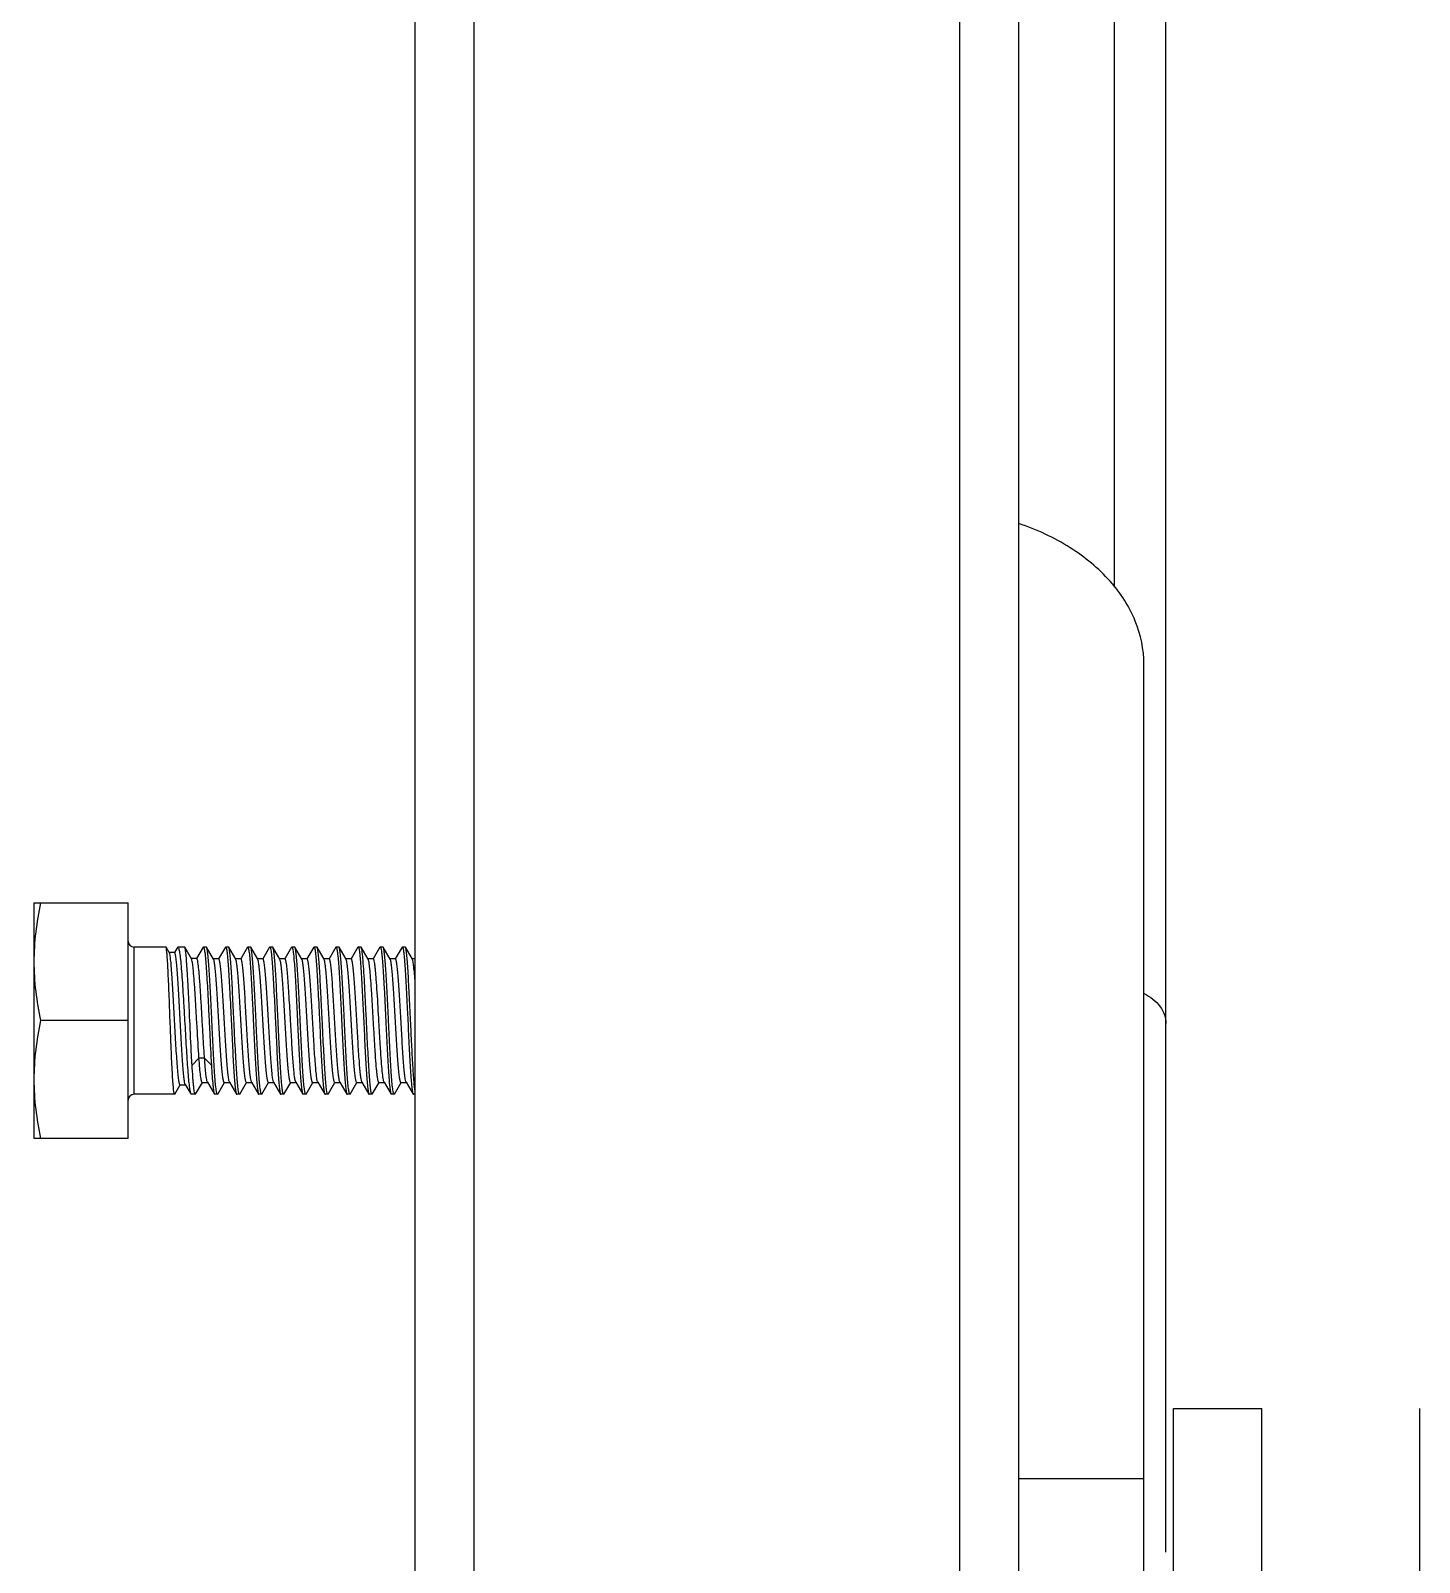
# Model space of a CAD drawing. Extents: x 1382187 to 1725648, y 860327 to 1571294.
# Drawn here: x 1509380 to 1510219, y 1235654 to 1236580 of the extents above; entities that cross this region are included whole.
import ezdxf

# ---------------------------------------------------------------- set-up
doc = ezdxf.new("R2010")
doc.units = 0
doc.header["$LTSCALE"] = 1000
doc.header["$MEASUREMENT"] = 0

msp = doc.modelspace()

# ---------------------------------------------------------------- linework, layer by layer
at = {"linetype": 'Continuous'}
for p, q in [((1510065.73, 1235660.53), (1510065.73, 1238674.19)), ((1510034.59, 1236243.7), (1510034.59, 1238542.66)), ((1509611.96, 1235398.99), (1509611.96, 1238358.6)), ((1509647.55, 1235398.99), (1509647.55, 1238358.6)), ((1509941.17, 1235398.99), (1509941.17, 1238358.6)), ((1509976.76, 1235398.99), (1509976.76, 1238358.6)), ((1510052.39, 1235176.55), (1510052.39, 1236197.1)), ((1509381.52, 1236052.94), (1509438.46, 1236052.94)), ((1509381.52, 1236052.94), (1509381.52, 1235910.58)), ((1509438.46, 1235910.58), (1509438.46, 1236052.94)), ((1509461.26, 1236026.24), (1509442.02, 1236026.24)), ((1509442.02, 1235937.27), (1509442.02, 1236026.24)), ((1509461.36, 1236026.16), (1509461.26, 1236026.24)), ((1509463.26, 1236022.88), (1509461.36, 1236026.16)), ((1509466.5, 1236022.88), (1509463.26, 1236022.88)), ((1509463.36, 1236022.72), (1509463.26, 1236022.88)), ((1509468.22, 1236026), (1509466.43, 1236022.92)), ((1509468.22, 1236026), (1509468.5, 1236026.24)), ((1509472.53, 1236026.24), (1509468.5, 1236026.24)), ((1509472.68, 1236026.11), (1509472.53, 1236026.24)), ((1509476.76, 1236019.11), (1509472.68, 1236026.11)), ((1509479.89, 1236019.29), (1509476.65, 1236019.29)), ((1509483.72, 1236026.07), (1509479.78, 1236019.29)), ((1509483.72, 1236026.07), (1509483.91, 1236026.24)), ((1509485.73, 1236026.24), (1509483.91, 1236026.24)), ((1509485.91, 1236026.09), (1509485.73, 1236026.24)), ((1509490.12, 1236018.86), (1509485.91, 1236026.09)), ((1509493.24, 1236019.04), (1509490.01, 1236019.04)), ((1509497.23, 1236026.09), (1509493.14, 1236019.04)), ((1509497.23, 1236026.09), (1509497.41, 1236026.24)), ((1509499.08, 1236026.24), (1509497.41, 1236026.24)), ((1509499.25, 1236026.09), (1509499.08, 1236026.24)), ((1509503.46, 1236018.86), (1509499.25, 1236026.09)), ((1509506.59, 1236019.04), (1509503.36, 1236019.04)), ((1509510.58, 1236026.09), (1509506.49, 1236019.04)), ((1509510.58, 1236026.09), (1509510.75, 1236026.24)), ((1509512.42, 1236026.24), (1509510.75, 1236026.24)), ((1509512.6, 1236026.09), (1509512.42, 1236026.24)), ((1509516.81, 1236018.86), (1509512.6, 1236026.09)), ((1509519.94, 1236019.04), (1509516.7, 1236019.04)), ((1509523.92, 1236026.09), (1509519.83, 1236019.04)), ((1509523.92, 1236026.09), (1509524.1, 1236026.24)), ((1509525.77, 1236026.24), (1509524.1, 1236026.24)), ((1509525.94, 1236026.09), (1509525.77, 1236026.24)), ((1509530.15, 1236018.86), (1509525.94, 1236026.09)), ((1509533.28, 1236019.04), (1509530.05, 1236019.04)), ((1509537.27, 1236026.09), (1509533.18, 1236019.04)), ((1509537.27, 1236026.09), (1509537.44, 1236026.24)), ((1509539.12, 1236026.24), (1509537.44, 1236026.24)), ((1509539.29, 1236026.09), (1509539.12, 1236026.24)), ((1509543.5, 1236018.86), (1509539.29, 1236026.09)), ((1509546.63, 1236019.04), (1509543.4, 1236019.04)), ((1509550.62, 1236026.09), (1509546.53, 1236019.04)), ((1509550.62, 1236026.09), (1509550.79, 1236026.24)), ((1509552.46, 1236026.24), (1509550.79, 1236026.24)), ((1509552.64, 1236026.09), (1509552.46, 1236026.24)), ((1509556.85, 1236018.86), (1509552.64, 1236026.09)), ((1509559.98, 1236019.04), (1509556.74, 1236019.04)), ((1509563.96, 1236026.09), (1509559.87, 1236019.04)), ((1509563.96, 1236026.09), (1509564.14, 1236026.24)), ((1509565.81, 1236026.24), (1509564.14, 1236026.24)), ((1509565.98, 1236026.09), (1509565.81, 1236026.24)), ((1509570.19, 1236018.86), (1509565.98, 1236026.09)), ((1509573.32, 1236019.04), (1509570.09, 1236019.04)), ((1509577.31, 1236026.09), (1509573.22, 1236019.04)), ((1509577.31, 1236026.09), (1509577.48, 1236026.24)), ((1509579.15, 1236026.24), (1509577.48, 1236026.24)), ((1509579.33, 1236026.09), (1509579.15, 1236026.24)), ((1509583.54, 1236018.86), (1509579.33, 1236026.09)), ((1509586.67, 1236019.04), (1509583.44, 1236019.04)), ((1509590.65, 1236026.09), (1509586.56, 1236019.04)), ((1509590.65, 1236026.09), (1509590.83, 1236026.24)), ((1509592.5, 1236026.24), (1509590.83, 1236026.24)), ((1509592.68, 1236026.09), (1509592.5, 1236026.24)), ((1509596.89, 1236018.86), (1509592.68, 1236026.09)), ((1509600.01, 1236019.04), (1509596.78, 1236019.04)), ((1509604, 1236026.09), (1509599.91, 1236019.04)), ((1509604, 1236026.09), (1509604.18, 1236026.24)), ((1509605.85, 1236026.24), (1509604.18, 1236026.24)), ((1509606.02, 1236026.09), (1509605.85, 1236026.24)), ((1509610.23, 1236018.86), (1509606.02, 1236026.09)), ((1509611.96, 1236019.04), (1509610.13, 1236019.04)), ((1509438.46, 1235981.76), (1509385.52, 1235981.76)), ((1509529.22, 1235979.34), (1509529.11, 1235981.76)), ((1509540.78, 1235981.76), (1509540.9, 1235979.34)), ((1509481.28, 1235959.19), (1509477.1, 1235954.82)), ((1509484.62, 1235959.19), (1509481.28, 1235959.19)), ((1509488.78, 1235954.82), (1509484.62, 1235959.19)), ((1509479.23, 1235937.42), (1509483.34, 1235944.48)), ((1509483.23, 1235944.48), (1509486.47, 1235944.48)), ((1509486.36, 1235944.66), (1509490.56, 1235937.42)), ((1509492.58, 1235937.42), (1509496.69, 1235944.48)), ((1509496.58, 1235944.48), (1509499.81, 1235944.48)), ((1509499.71, 1235944.66), (1509499.63, 1235944.83)), ((1509499.71, 1235944.66), (1509503.9, 1235937.42)), ((1509505.92, 1235937.42), (1509510.03, 1235944.48)), ((1509509.93, 1235944.48), (1509513.16, 1235944.48)), ((1509513.05, 1235944.66), (1509512.97, 1235944.83)), ((1509513.05, 1235944.66), (1509517.25, 1235937.42)), ((1509519.27, 1235937.42), (1509523.38, 1235944.48)), ((1509523.27, 1235944.48), (1509526.51, 1235944.48)), ((1509526.4, 1235944.66), (1509526.31, 1235944.84)), ((1509526.4, 1235944.66), (1509530.6, 1235937.42)), ((1509532.62, 1235937.42), (1509536.72, 1235944.48)), ((1509536.62, 1235944.48), (1509539.85, 1235944.48)), ((1509539.75, 1235944.66), (1509543.94, 1235937.42)), ((1509545.96, 1235937.42), (1509550.07, 1235944.48)), ((1509549.97, 1235944.48), (1509553.2, 1235944.48)), ((1509553.09, 1235944.66), (1509553, 1235944.86)), ((1509553.09, 1235944.66), (1509557.29, 1235937.42)), ((1509559.31, 1235937.42), (1509563.42, 1235944.48)), ((1509563.31, 1235944.48), (1509566.54, 1235944.48)), ((1509566.44, 1235944.66), (1509566.34, 1235944.87)), ((1509566.44, 1235944.66), (1509570.63, 1235937.42)), ((1509572.66, 1235937.42), (1509576.76, 1235944.48)), ((1509576.66, 1235944.48), (1509579.89, 1235944.48)), ((1509579.79, 1235944.66), (1509579.68, 1235944.88)), ((1509579.79, 1235944.66), (1509583.98, 1235937.42)), ((1509586, 1235937.42), (1509590.11, 1235944.48)), ((1509590, 1235944.48), (1509593.24, 1235944.48)), ((1509593.13, 1235944.66), (1509597.33, 1235937.42)), ((1509599.35, 1235937.42), (1509603.45, 1235944.48)), ((1509603.35, 1235944.48), (1509606.58, 1235944.48)), ((1509606.48, 1235944.66), (1509606.37, 1235944.9)), ((1509606.48, 1235944.66), (1509610.67, 1235937.42)), ((1509466.57, 1235937.27), (1509442.02, 1235937.27)), ((1509466.7, 1235937.38), (1509466.57, 1235937.27)), ((1509466.7, 1235937.38), (1509469.96, 1235942.99)), ((1509469.86, 1235942.99), (1509473.09, 1235942.99)), ((1509472.99, 1235943.16), (1509476.3, 1235937.47)), ((1509476.3, 1235937.47), (1509476.53, 1235937.27)), ((1509479.06, 1235937.27), (1509476.53, 1235937.27)), ((1509479.23, 1235937.42), (1509479.06, 1235937.27)), ((1509492.4, 1235937.27), (1509490.73, 1235937.27)), ((1509492.58, 1235937.42), (1509492.4, 1235937.27)), ((1509503.9, 1235937.42), (1509504.08, 1235937.27)), ((1509505.75, 1235937.27), (1509504.08, 1235937.27)), ((1509505.92, 1235937.42), (1509505.75, 1235937.27)), ((1509517.25, 1235937.42), (1509517.42, 1235937.27)), ((1509519.1, 1235937.27), (1509517.42, 1235937.27)), ((1509519.27, 1235937.42), (1509519.1, 1235937.27)), ((1509530.6, 1235937.42), (1509530.77, 1235937.27)), ((1509532.44, 1235937.27), (1509530.77, 1235937.27)), ((1509532.62, 1235937.42), (1509532.44, 1235937.27)), ((1509545.79, 1235937.27), (1509544.12, 1235937.27)), ((1509545.96, 1235937.42), (1509545.79, 1235937.27)), ((1509557.29, 1235937.42), (1509557.46, 1235937.27)), ((1509559.14, 1235937.27), (1509557.46, 1235937.27)), ((1509559.31, 1235937.42), (1509559.14, 1235937.27)), ((1509570.63, 1235937.42), (1509570.81, 1235937.27)), ((1509572.48, 1235937.27), (1509570.81, 1235937.27)), ((1509572.66, 1235937.42), (1509572.48, 1235937.27)), ((1509583.98, 1235937.42), (1509584.16, 1235937.27)), ((1509585.83, 1235937.27), (1509584.16, 1235937.27)), ((1509586, 1235937.42), (1509585.83, 1235937.27)), ((1509597.33, 1235937.42), (1509597.5, 1235937.27)), ((1509599.17, 1235937.27), (1509597.5, 1235937.27)), ((1509599.35, 1235937.42), (1509599.17, 1235937.27)), ((1509610.67, 1235937.42), (1509610.85, 1235937.27)), ((1509611.96, 1235937.27), (1509610.85, 1235937.27)), ((1509438.46, 1235910.58), (1509381.52, 1235910.58)), ((1510070.18, 1235213.07), (1510070.18, 1235747.36)), ((1510070.18, 1235747.36), (1510123.57, 1235747.36)), ((1510123.57, 1235213.07), (1510123.57, 1235747.36)), ((1510218.88, 1235747.36), (1510218.88, 1235213.02)), ((1509976.76, 1235705.12), (1510052.39, 1235705.12))]:
    msp.add_line(p, q, dxfattribs=at)
msp.add_circle((1507952.58, 1235016.4), 1451.62, dxfattribs=at)
for centre, radius, start, end in [((1507952.58, 1235016.4), 1505.01, 6.82415, 173.17585), ((1509442.02, 1236029.8), 3.56, 180, 270), ((1509442.02, 1235933.71), 3.56, 90, 180)]:
    msp.add_arc(centre, radius, start, end, dxfattribs=at)
for points, knots in [([(1510052.39, 1236197.1), (1510052.39, 1236205.98), (1510048.54, 1236224.53), (1510032.41, 1236249.09), (1510007.77, 1236269.17), (1509987.67, 1236278.44), (1509976.85, 1236282.13)], [0, 0, 0, 0, 0.220446, 0.45627, 0.716078, 1, 1, 1, 1]), ([(1509463.83, 1235981.76), (1509463.62, 1235987.22), (1509463.32, 1235995.17), (1509462.9, 1236005.33), (1509462.6, 1236011.88), (1509462.29, 1236017.34), (1509462.05, 1236021.58), (1509461.69, 1236024.33), (1509461.58, 1236025.78), (1509461.36, 1236026.16)], [0, 0, 0, 0, 0.36864, 0.53657, 0.68548, 0.810114, 0.906077, 0.97003, 1, 1, 1, 1]), ([(1509469.86, 1235942.99), (1509469.76, 1235942.99), (1509469.56, 1235943.29), (1509469.41, 1235943.83), (1509469.2, 1235944.77), (1509468.91, 1235946.68), (1509468.55, 1235949.9), (1509468.16, 1235954.63), (1509467.76, 1235960.41), (1509467.36, 1235966.99), (1509466.96, 1235974.14), (1509466.43, 1235984.05), (1509465.91, 1235993.83), (1509465.37, 1236003.12), (1509464.98, 1236009.15), (1509464.59, 1236014.22), (1509464.23, 1236018.2), (1509463.83, 1236020.88), (1509463.6, 1236022.3), (1509463.36, 1236022.72)], [0, 0, 0, 0, 0.003488, 0.010904, 0.022688, 0.038824, 0.083607, 0.143647, 0.216697, 0.300025, 0.390537, 0.484902, 0.671459, 0.756962, 0.833182, 0.897479, 0.947675, 0.982144, 1, 1, 1, 1]), ([(1509472.99, 1235943.16), (1509472.74, 1235943.6), (1509472.5, 1235945.09), (1509472.08, 1235947.9), (1509471.71, 1235952.05), (1509471.3, 1235957.3), (1509470.9, 1235963.49), (1509470.36, 1235972.92), (1509469.84, 1235982.76), (1509469.31, 1235992.65), (1509468.91, 1235999.7), (1509468.52, 1236006.13), (1509468.13, 1236011.72), (1509467.74, 1236016.3), (1509467.39, 1236019.64), (1509467.04, 1236021.71), (1509466.78, 1236022.6), (1509466.59, 1236022.88), (1509466.5, 1236022.88)], [0, 0, 0, 0, 0.018844, 0.055045, 0.107437, 0.174076, 0.252464, 0.339678, 0.527511, 0.621285, 0.710453, 0.791854, 0.862644, 0.920393, 0.963178, 0.989688, 0.996707, 1, 1, 1, 1]), ([(1509468.5, 1236026.24), (1509468.61, 1236026.24), (1509468.87, 1236025.91), (1509469.21, 1236024.82), (1509469.66, 1236022.32), (1509470.13, 1236018.29), (1509470.62, 1236012.81), (1509471.12, 1236006.16), (1509471.61, 1235998.56), (1509472.11, 1235990.32), (1509472.43, 1235984.65), (1509472.6, 1235981.76)], [0, 0, 0, 0, 0.007547, 0.022985, 0.080637, 0.173055, 0.296975, 0.447746, 0.61965, 0.806111, 1, 1, 1, 1]), ([(1509475.73, 1235981.76), (1509475.48, 1235987.17), (1509475.11, 1235995.04), (1509474.6, 1236005.12), (1509474.23, 1236011.63), (1509473.85, 1236017.09), (1509473.52, 1236021.36), (1509473.12, 1236024.19), (1509472.93, 1236025.69), (1509472.68, 1236026.11)], [0, 0, 0, 0, 0.365079, 0.53175, 0.679987, 0.804667, 0.901508, 0.967249, 1, 1, 1, 1]), ([(1509481.28, 1235959.19), (1509480.85, 1235965.26), (1509480.3, 1235974.64), (1509479.59, 1235987.19), (1509479.05, 1235996.5), (1509478.5, 1236004.78), (1509478.04, 1236010.76), (1509477.63, 1236014.6), (1509477.37, 1236016.66), (1509477.1, 1236018.1), (1509476.9, 1236018.86), (1509476.76, 1236019.11)], [0, 0, 0, 0, 0.303539, 0.468638, 0.62733, 0.768529, 0.882427, 0.926602, 0.961222, 0.985757, 1, 1, 1, 1]), ([(1509484.62, 1235959.19), (1509484.4, 1235962.2), (1509483.99, 1235968.58), (1509483.42, 1235978.41), (1509482.85, 1235988.5), (1509482.29, 1235998.08), (1509481.79, 1236005.41), (1509481.38, 1236010.46), (1509481.09, 1236013.48), (1509480.82, 1236015.86), (1509480.53, 1236017.69), (1509480.3, 1236018.65), (1509480.04, 1236019.29), (1509479.89, 1236019.29)], [0, 0, 0, 0, 0.15003, 0.317321, 0.489066, 0.652114, 0.794019, 0.853588, 0.904016, 0.944371, 0.97394, 0.992316, 1, 1, 1, 1]), ([(1509483.91, 1236026.24), (1509484.02, 1236026.24), (1509484.23, 1236025.89), (1509484.39, 1236025.28), (1509484.61, 1236024.19), (1509484.92, 1236021.99), (1509485.29, 1236018.28), (1509485.71, 1236012.82), (1509486.13, 1236006.16), (1509486.55, 1235998.57), (1509486.97, 1235990.33), (1509487.24, 1235984.65), (1509487.38, 1235981.76)], [0, 0, 0, 0, 0.006868, 0.022, 0.046199, 0.079427, 0.17181, 0.295831, 0.44681, 0.618994, 0.805771, 1, 1, 1, 1]), ([(1509489.07, 1235981.76), (1509488.81, 1235987.15), (1509488.44, 1235995), (1509487.9, 1236005.05), (1509487.52, 1236011.55), (1509487.13, 1236017.02), (1509486.78, 1236021.29), (1509486.37, 1236024.15), (1509486.16, 1236025.66), (1509485.91, 1236026.09)], [0, 0, 0, 0, 0.364025, 0.530311, 0.678341, 0.803035, 0.90014, 0.966414, 1, 1, 1, 1]), ([(1509496.58, 1235944.48), (1509496.49, 1235944.48), (1509496.3, 1235944.74), (1509496.03, 1235945.59), (1509495.68, 1235947.56), (1509495.32, 1235950.75), (1509494.92, 1235955.08), (1509494.53, 1235960.36), (1509494.14, 1235966.42), (1509493.74, 1235973.03), (1509493.22, 1235982.25), (1509492.7, 1235991.39), (1509492.16, 1236000.11), (1509491.77, 1236005.82), (1509491.37, 1236010.66), (1509491.01, 1236014.47), (1509490.6, 1236017.07), (1509490.35, 1236018.45), (1509490.12, 1236018.86)], [0, 0, 0, 0, 0.003515, 0.010772, 0.037949, 0.081609, 0.140308, 0.211978, 0.294061, 0.383612, 0.477415, 0.664253, 0.750571, 0.827952, 0.893624, 0.945254, 0.981055, 1, 1, 1, 1]), ([(1509499.63, 1235944.83), (1509499.41, 1235945.33), (1509499.15, 1235946.83), (1509498.76, 1235949.64), (1509498.39, 1235953.59), (1509497.83, 1235960.66), (1509497.19, 1235971.01), (1509496.57, 1235982), (1509496.05, 1235991.1), (1509495.66, 1235997.59), (1509495.27, 1236003.52), (1509494.88, 1236008.69), (1509494.49, 1236012.92), (1509494.13, 1236016.03), (1509493.78, 1236017.95), (1509493.52, 1236018.78), (1509493.33, 1236019.04), (1509493.24, 1236019.04)], [0, 0, 0, 0, 0.022098, 0.060554, 0.114206, 0.18123, 0.34569, 0.53115, 0.623722, 0.711849, 0.792446, 0.862698, 0.92016, 0.962863, 0.989437, 0.99654, 1, 1, 1, 1]), ([(1509497.41, 1236026.24), (1509497.51, 1236026.24), (1509497.7, 1236025.88), (1509497.86, 1236025.28), (1509498.07, 1236024.19), (1509498.36, 1236021.99), (1509498.72, 1236018.27), (1509499.11, 1236012.81), (1509499.52, 1236006.15), (1509499.92, 1235998.56), (1509500.33, 1235990.32), (1509500.6, 1235984.65), (1509500.74, 1235981.76)], [0, 0, 0, 0, 0.006693, 0.021771, 0.045952, 0.079179, 0.171588, 0.295652, 0.446676, 0.6189, 0.805722, 1, 1, 1, 1]), ([(1509502.41, 1235981.76), (1509502.16, 1235987.15), (1509501.78, 1235995), (1509501.25, 1236005.05), (1509500.87, 1236011.55), (1509500.48, 1236017.02), (1509500.13, 1236021.29), (1509499.72, 1236024.15), (1509499.5, 1236025.66), (1509499.25, 1236026.09)], [0, 0, 0, 0, 0.364027, 0.530312, 0.678339, 0.803032, 0.900139, 0.966415, 1, 1, 1, 1]), ([(1509509.93, 1235944.48), (1509509.84, 1235944.48), (1509509.64, 1235944.74), (1509509.38, 1235945.59), (1509509.03, 1235947.56), (1509508.66, 1235950.75), (1509508.27, 1235955.08), (1509507.88, 1235960.36), (1509507.49, 1235966.42), (1509507.09, 1235973.03), (1509506.56, 1235982.25), (1509506.05, 1235991.39), (1509505.5, 1236000.11), (1509505.11, 1236005.82), (1509504.72, 1236010.66), (1509504.35, 1236014.47), (1509503.95, 1236017.07), (1509503.7, 1236018.45), (1509503.46, 1236018.86)], [0, 0, 0, 0, 0.003515, 0.010772, 0.037949, 0.081609, 0.140308, 0.211978, 0.294061, 0.383612, 0.477415, 0.664253, 0.750571, 0.827952, 0.893624, 0.945254, 0.981055, 1, 1, 1, 1]), ([(1509512.97, 1235944.83), (1509512.76, 1235945.35), (1509512.49, 1235946.85), (1509512.1, 1235949.67), (1509511.73, 1235953.62), (1509511.18, 1235960.69), (1509510.53, 1235971.05), (1509509.91, 1235982.04), (1509509.39, 1235991.13), (1509509, 1235997.61), (1509508.61, 1236003.54), (1509508.23, 1236008.7), (1509507.84, 1236012.93), (1509507.48, 1236016.03), (1509507.13, 1236017.95), (1509506.87, 1236018.78), (1509506.68, 1236019.04), (1509506.59, 1236019.04)], [0, 0, 0, 0, 0.022237, 0.060809, 0.11455, 0.181633, 0.346125, 0.531524, 0.624042, 0.712107, 0.792639, 0.862829, 0.920237, 0.962898, 0.989446, 0.996542, 1, 1, 1, 1]), ([(1509510.75, 1236026.24), (1509510.85, 1236026.24), (1509511.05, 1236025.88), (1509511.2, 1236025.28), (1509511.41, 1236024.19), (1509511.71, 1236021.99), (1509512.06, 1236018.27), (1509512.46, 1236012.81), (1509512.86, 1236006.15), (1509513.27, 1235998.56), (1509513.68, 1235990.32), (1509513.95, 1235984.65), (1509514.09, 1235981.76)], [0, 0, 0, 0, 0.006696, 0.021778, 0.045963, 0.079194, 0.171608, 0.295673, 0.446692, 0.618909, 0.805729, 1, 1, 1, 1]), ([(1509515.76, 1235981.76), (1509515.5, 1235987.15), (1509515.13, 1235995.01), (1509514.6, 1236005.05), (1509514.21, 1236011.55), (1509513.82, 1236017.02), (1509513.48, 1236021.29), (1509513.06, 1236024.15), (1509512.85, 1236025.66), (1509512.6, 1236026.09)], [0, 0, 0, 0, 0.364034, 0.530325, 0.678352, 0.803041, 0.900142, 0.966414, 1, 1, 1, 1]), ([(1509523.27, 1235944.48), (1509523.19, 1235944.48), (1509522.99, 1235944.74), (1509522.73, 1235945.59), (1509522.37, 1235947.56), (1509522.01, 1235950.75), (1509521.62, 1235955.08), (1509521.23, 1235960.36), (1509520.83, 1235966.42), (1509520.44, 1235973.03), (1509519.91, 1235982.25), (1509519.39, 1235991.39), (1509518.85, 1236000.11), (1509518.46, 1236005.82), (1509518.06, 1236010.66), (1509517.7, 1236014.47), (1509517.29, 1236017.07), (1509517.05, 1236018.45), (1509516.81, 1236018.86)], [0, 0, 0, 0, 0.003515, 0.010772, 0.037949, 0.081609, 0.140308, 0.211978, 0.294061, 0.383612, 0.477416, 0.664253, 0.750571, 0.827952, 0.893624, 0.945254, 0.981055, 1, 1, 1, 1]), ([(1509526.31, 1235944.84), (1509526.1, 1235945.36), (1509525.83, 1235946.87), (1509525.45, 1235949.69), (1509525.08, 1235953.65), (1509524.52, 1235960.73), (1509523.88, 1235971.08), (1509523.26, 1235982.07), (1509522.74, 1235991.15), (1509522.35, 1235997.63), (1509521.96, 1236003.55), (1509521.57, 1236008.71), (1509521.18, 1236012.93), (1509520.83, 1236016.03), (1509520.48, 1236017.95), (1509520.22, 1236018.78), (1509520.02, 1236019.04), (1509519.94, 1236019.04)], [0, 0, 0, 0, 0.022376, 0.061065, 0.114893, 0.182035, 0.346559, 0.531898, 0.624361, 0.712364, 0.792832, 0.86296, 0.920314, 0.962934, 0.989455, 0.996544, 1, 1, 1, 1]), ([(1509524.1, 1236026.24), (1509524.2, 1236026.24), (1509524.39, 1236025.88), (1509524.55, 1236025.28), (1509524.76, 1236024.19), (1509525.05, 1236021.99), (1509525.41, 1236018.27), (1509525.81, 1236012.82), (1509526.21, 1236006.16), (1509526.62, 1235998.56), (1509527.03, 1235990.32), (1509527.3, 1235984.65), (1509527.43, 1235981.76)], [0, 0, 0, 0, 0.006683, 0.021751, 0.045922, 0.07914, 0.171535, 0.295594, 0.446618, 0.618857, 0.805703, 1, 1, 1, 1]), ([(1509529.11, 1235981.76), (1509528.85, 1235987.15), (1509528.48, 1235995), (1509527.94, 1236005.05), (1509527.56, 1236011.55), (1509527.17, 1236017.02), (1509526.82, 1236021.29), (1509526.41, 1236024.15), (1509526.19, 1236025.66), (1509525.94, 1236026.09)], [0, 0, 0, 0, 0.364016, 0.530299, 0.678328, 0.803022, 0.900132, 0.966412, 1, 1, 1, 1]), ([(1509533.4, 1235979.73), (1509533.13, 1235984.4), (1509532.75, 1235991.24), (1509532.2, 1236000), (1509531.81, 1236005.74), (1509531.41, 1236010.61), (1509531.05, 1236014.45), (1509530.64, 1236017.06), (1509530.39, 1236018.45), (1509530.15, 1236018.86)], [0, 0, 0, 0, 0.357179, 0.522363, 0.670515, 0.796289, 0.895183, 0.963748, 1, 1, 1, 1]), ([(1509536.74, 1235979.73), (1509536.59, 1235982.25), (1509536.31, 1235987.21), (1509535.89, 1235994.43), (1509535.47, 1236001.13), (1509535.05, 1236007.04), (1509534.64, 1236011.91), (1509534.27, 1236015.23), (1509533.97, 1236017.2), (1509533.75, 1236018.17), (1509533.59, 1236018.73), (1509533.38, 1236019.04), (1509533.28, 1236019.04)], [0, 0, 0, 0, 0.191103, 0.376469, 0.548513, 0.700189, 0.825314, 0.918839, 0.952565, 0.977198, 0.992701, 1, 1, 1, 1]), ([(1509537.44, 1236026.24), (1509537.54, 1236026.24), (1509537.74, 1236025.88), (1509537.89, 1236025.28), (1509538.11, 1236024.19), (1509538.4, 1236021.99), (1509538.75, 1236018.27), (1509539.15, 1236012.82), (1509539.56, 1236006.16), (1509539.96, 1235998.57), (1509540.37, 1235990.33), (1509540.64, 1235984.65), (1509540.78, 1235981.76)], [0, 0, 0, 0, 0.006671, 0.021725, 0.045886, 0.079098, 0.171491, 0.295553, 0.446588, 0.618835, 0.805687, 1, 1, 1, 1]), ([(1509542.45, 1235981.76), (1509542.19, 1235987.15), (1509541.82, 1235995), (1509541.29, 1236005.05), (1509540.91, 1236011.55), (1509540.52, 1236017.02), (1509540.17, 1236021.29), (1509539.76, 1236024.15), (1509539.54, 1236025.66), (1509539.29, 1236026.09)], [0, 0, 0, 0, 0.364022, 0.530315, 0.678347, 0.803036, 0.900137, 0.966413, 1, 1, 1, 1]), ([(1509549.97, 1235944.48), (1509549.88, 1235944.48), (1509549.68, 1235944.74), (1509549.42, 1235945.59), (1509549.06, 1235947.56), (1509548.7, 1235950.75), (1509548.31, 1235955.08), (1509547.92, 1235960.36), (1509547.52, 1235966.42), (1509547.13, 1235973.03), (1509546.6, 1235982.25), (1509546.08, 1235991.39), (1509545.54, 1236000.11), (1509545.15, 1236005.82), (1509544.75, 1236010.66), (1509544.39, 1236014.47), (1509543.99, 1236017.07), (1509543.74, 1236018.45), (1509543.5, 1236018.86)], [0, 0, 0, 0, 0.003516, 0.010772, 0.037949, 0.081609, 0.140308, 0.211978, 0.294061, 0.383612, 0.477416, 0.664254, 0.750571, 0.827952, 0.893624, 0.945254, 0.981055, 1, 1, 1, 1]), ([(1509553, 1235944.86), (1509552.79, 1235945.39), (1509552.52, 1235946.91), (1509552.13, 1235949.75), (1509551.76, 1235953.72), (1509551.21, 1235960.8), (1509550.57, 1235971.16), (1509549.95, 1235982.13), (1509549.42, 1235991.21), (1509549.03, 1235997.67), (1509548.65, 1236003.59), (1509548.26, 1236008.73), (1509547.88, 1236012.95), (1509547.52, 1236016.04), (1509547.17, 1236017.95), (1509546.91, 1236018.79), (1509546.72, 1236019.04), (1509546.63, 1236019.04)], [0, 0, 0, 0, 0.022654, 0.061574, 0.115578, 0.182837, 0.347426, 0.532643, 0.624999, 0.712877, 0.793216, 0.863221, 0.920468, 0.963004, 0.989473, 0.996549, 1, 1, 1, 1]), ([(1509550.79, 1236026.24), (1509550.89, 1236026.24), (1509551.09, 1236025.88), (1509551.24, 1236025.28), (1509551.45, 1236024.19), (1509551.74, 1236021.99), (1509552.1, 1236018.27), (1509552.5, 1236012.82), (1509552.9, 1236006.16), (1509553.31, 1235998.57), (1509553.72, 1235990.33), (1509553.99, 1235984.65), (1509554.13, 1235981.76)], [0, 0, 0, 0, 0.006673, 0.021728, 0.04589, 0.079102, 0.171488, 0.295544, 0.446579, 0.618833, 0.80569, 1, 1, 1, 1]), ([(1509555.8, 1235981.76), (1509555.54, 1235987.15), (1509555.17, 1235995), (1509554.63, 1236005.05), (1509554.25, 1236011.55), (1509553.86, 1236017.02), (1509553.52, 1236021.29), (1509553.1, 1236024.15), (1509552.89, 1236025.66), (1509552.64, 1236026.09)], [0, 0, 0, 0, 0.364021, 0.530312, 0.678344, 0.803036, 0.900139, 0.966413, 1, 1, 1, 1]), ([(1509563.31, 1235944.48), (1509563.22, 1235944.48), (1509563.03, 1235944.74), (1509562.77, 1235945.59), (1509562.41, 1235947.56), (1509562.05, 1235950.75), (1509561.66, 1235955.08), (1509561.27, 1235960.36), (1509560.87, 1235966.42), (1509560.47, 1235973.03), (1509559.95, 1235982.25), (1509559.43, 1235991.39), (1509558.89, 1236000.11), (1509558.5, 1236005.82), (1509558.1, 1236010.66), (1509557.74, 1236014.47), (1509557.33, 1236017.07), (1509557.09, 1236018.45), (1509556.85, 1236018.86)], [0, 0, 0, 0, 0.003516, 0.010771, 0.037949, 0.081609, 0.140308, 0.211978, 0.294061, 0.383613, 0.477416, 0.664254, 0.750571, 0.827952, 0.893624, 0.945254, 0.981055, 1, 1, 1, 1]), ([(1509566.34, 1235944.87), (1509566.13, 1235945.4), (1509565.86, 1235946.93), (1509565.48, 1235949.78), (1509565.11, 1235953.75), (1509564.55, 1235960.84), (1509563.91, 1235971.19), (1509563.29, 1235982.17), (1509562.77, 1235991.23), (1509562.38, 1235997.7), (1509561.99, 1236003.6), (1509561.61, 1236008.74), (1509561.22, 1236012.95), (1509560.86, 1236016.04), (1509560.51, 1236017.95), (1509560.25, 1236018.79), (1509560.06, 1236019.04), (1509559.98, 1236019.04)], [0, 0, 0, 0, 0.022792, 0.061828, 0.11592, 0.183237, 0.347858, 0.533014, 0.625317, 0.713133, 0.793408, 0.863351, 0.920544, 0.963039, 0.989482, 0.996551, 1, 1, 1, 1]), ([(1509564.14, 1236026.24), (1509564.24, 1236026.24), (1509564.43, 1236025.88), (1509564.59, 1236025.28), (1509564.8, 1236024.19), (1509565.09, 1236021.99), (1509565.45, 1236018.27), (1509565.84, 1236012.82), (1509566.25, 1236006.16), (1509566.66, 1235998.56), (1509567.06, 1235990.32), (1509567.34, 1235984.65), (1509567.47, 1235981.76)], [0, 0, 0, 0, 0.006683, 0.021749, 0.045921, 0.079139, 0.171536, 0.295597, 0.446627, 0.618868, 0.805705, 1, 1, 1, 1]), ([(1509569.14, 1235981.76), (1509568.89, 1235987.15), (1509568.51, 1235995), (1509567.98, 1236005.05), (1509567.6, 1236011.55), (1509567.21, 1236017.02), (1509566.86, 1236021.29), (1509566.45, 1236024.15), (1509566.23, 1236025.66), (1509565.98, 1236026.09)], [0, 0, 0, 0, 0.364024, 0.530311, 0.678341, 0.803035, 0.90014, 0.966414, 1, 1, 1, 1]), ([(1509576.66, 1235944.48), (1509576.57, 1235944.48), (1509576.38, 1235944.74), (1509576.11, 1235945.59), (1509575.76, 1235947.56), (1509575.39, 1235950.75), (1509575, 1235955.08), (1509574.61, 1235960.36), (1509574.22, 1235966.42), (1509573.82, 1235973.03), (1509573.29, 1235982.25), (1509572.78, 1235991.39), (1509572.23, 1236000.11), (1509571.84, 1236005.82), (1509571.45, 1236010.66), (1509571.08, 1236014.47), (1509570.68, 1236017.07), (1509570.43, 1236018.45), (1509570.19, 1236018.86)], [0, 0, 0, 0, 0.003516, 0.010771, 0.037949, 0.081609, 0.140308, 0.211978, 0.294061, 0.383613, 0.477416, 0.664254, 0.750571, 0.827952, 0.893624, 0.945254, 0.981055, 1, 1, 1, 1]), ([(1509579.68, 1235944.88), (1509579.48, 1235945.41), (1509579.2, 1235946.95), (1509578.82, 1235949.8), (1509578.45, 1235953.79), (1509577.9, 1235960.88), (1509577.26, 1235971.23), (1509576.64, 1235982.2), (1509576.11, 1235991.26), (1509575.72, 1235997.72), (1509575.34, 1236003.62), (1509574.95, 1236008.75), (1509574.57, 1236012.96), (1509574.21, 1236016.05), (1509573.86, 1236017.95), (1509573.6, 1236018.79), (1509573.41, 1236019.04), (1509573.32, 1236019.04)], [0, 0, 0, 0, 0.022931, 0.062083, 0.116262, 0.183637, 0.34829, 0.533386, 0.625634, 0.713389, 0.793599, 0.863481, 0.920621, 0.963074, 0.989491, 0.996553, 1, 1, 1, 1]), ([(1509577.48, 1236026.24), (1509577.58, 1236026.24), (1509577.78, 1236025.88), (1509577.93, 1236025.28), (1509578.14, 1236024.19), (1509578.44, 1236021.99), (1509578.79, 1236018.27), (1509579.19, 1236012.81), (1509579.6, 1236006.15), (1509580, 1235998.56), (1509580.41, 1235990.32), (1509580.68, 1235984.65), (1509580.82, 1235981.76)], [0, 0, 0, 0, 0.006692, 0.02177, 0.045951, 0.079177, 0.171585, 0.295649, 0.446674, 0.618898, 0.805721, 1, 1, 1, 1]), ([(1509581.34, 1236004.68), (1509581.19, 1236007.45), (1509580.89, 1236012.41), (1509580.47, 1236018.2), (1509580.11, 1236021.87), (1509579.88, 1236023.81), (1509579.63, 1236025.15), (1509579.46, 1236025.87), (1509579.33, 1236026.09)], [0, 0, 0, 0, 0.386254, 0.691736, 0.808776, 0.899775, 0.963628, 1, 1, 1, 1]), ([(1509585.52, 1236000.97), (1509585.37, 1236003.26), (1509585.08, 1236007.36), (1509584.61, 1236012.71), (1509584.21, 1236016.18), (1509583.84, 1236018.03), (1509583.66, 1236018.65), (1509583.54, 1236018.86)], [0, 0, 0, 0, 0.381097, 0.684377, 0.893928, 0.960143, 1, 1, 1, 1]), ([(1509588.85, 1236000.97), (1509588.69, 1236003.47), (1509588.44, 1236007.01), (1509588.06, 1236011.42), (1509587.79, 1236014.04), (1509587.53, 1236016.09), (1509587.26, 1236017.66), (1509587.05, 1236018.5), (1509586.81, 1236019.04), (1509586.67, 1236019.04)], [0, 0, 0, 0, 0.410879, 0.581806, 0.725913, 0.840918, 0.925076, 0.977487, 1, 1, 1, 1]), ([(1509590.83, 1236026.24), (1509590.98, 1236026.24), (1509591.21, 1236025.57), (1509591.43, 1236024.61), (1509591.69, 1236022.72), (1509591.95, 1236020.28), (1509592.22, 1236017.15), (1509592.6, 1236011.89), (1509592.85, 1236007.67), (1509593.02, 1236004.68)], [0, 0, 0, 0, 0.021095, 0.073096, 0.157182, 0.272316, 0.416719, 0.588047, 1, 1, 1, 1]), ([(1509595.84, 1235981.76), (1509595.58, 1235987.15), (1509595.21, 1235995.01), (1509594.67, 1236005.05), (1509594.29, 1236011.55), (1509593.9, 1236017.02), (1509593.55, 1236021.29), (1509593.14, 1236024.15), (1509592.93, 1236025.66), (1509592.68, 1236026.09)], [0, 0, 0, 0, 0.364034, 0.530327, 0.678354, 0.803043, 0.900143, 0.966415, 1, 1, 1, 1]), ([(1509603.35, 1235944.48), (1509603.26, 1235944.48), (1509603.07, 1235944.74), (1509602.8, 1235945.59), (1509602.45, 1235947.56), (1509602.09, 1235950.75), (1509601.69, 1235955.08), (1509601.3, 1235960.36), (1509600.91, 1235966.42), (1509600.51, 1235973.03), (1509599.98, 1235982.25), (1509599.47, 1235991.39), (1509598.93, 1236000.11), (1509598.54, 1236005.82), (1509598.14, 1236010.66), (1509597.78, 1236014.47), (1509597.37, 1236017.07), (1509597.12, 1236018.45), (1509596.89, 1236018.86)], [0, 0, 0, 0, 0.003516, 0.010771, 0.037949, 0.081609, 0.140308, 0.211978, 0.294061, 0.383613, 0.477416, 0.664254, 0.750571, 0.827952, 0.893624, 0.945254, 0.981055, 1, 1, 1, 1]), ([(1509606.37, 1235944.9), (1509606.16, 1235945.44), (1509605.89, 1235946.98), (1509605.51, 1235949.86), (1509605.14, 1235953.85), (1509604.58, 1235960.95), (1509603.94, 1235971.3), (1509603.32, 1235982.27), (1509602.8, 1235991.32), (1509602.41, 1235997.76), (1509602.03, 1236003.65), (1509601.64, 1236008.78), (1509601.26, 1236012.97), (1509600.9, 1236016.05), (1509600.55, 1236017.96), (1509600.29, 1236018.79), (1509600.1, 1236019.04), (1509600.01, 1236019.04)], [0, 0, 0, 0, 0.023208, 0.06259, 0.116944, 0.184435, 0.349152, 0.534126, 0.626268, 0.713899, 0.79398, 0.86374, 0.920773, 0.963144, 0.989509, 0.996558, 1, 1, 1, 1]), ([(1509604.18, 1236026.24), (1509604.27, 1236026.24), (1509604.47, 1236025.88), (1509604.63, 1236025.28), (1509604.84, 1236024.19), (1509605.13, 1236021.99), (1509605.49, 1236018.27), (1509605.88, 1236012.82), (1509606.29, 1236006.16), (1509606.69, 1235998.56), (1509607.1, 1235990.32), (1509607.37, 1235984.65), (1509607.51, 1235981.76)], [0, 0, 0, 0, 0.006682, 0.021748, 0.045918, 0.079135, 0.171528, 0.295585, 0.446611, 0.618853, 0.805701, 1, 1, 1, 1]), ([(1509609.18, 1235981.76), (1509608.93, 1235987.15), (1509608.55, 1235995), (1509608.02, 1236005.05), (1509607.64, 1236011.55), (1509607.25, 1236017.02), (1509606.9, 1236021.29), (1509606.49, 1236024.15), (1509606.27, 1236025.66), (1509606.02, 1236026.09)], [0, 0, 0, 0, 0.364017, 0.530302, 0.678331, 0.803024, 0.900132, 0.966412, 1, 1, 1, 1]), ([(1509611.96, 1236004.58), (1509611.83, 1236006.41), (1509611.57, 1236009.67), (1509611.19, 1236013.96), (1509610.75, 1236016.86), (1509610.49, 1236018.41), (1509610.23, 1236018.86)], [0, 0, 0, 0, 0.381924, 0.683092, 0.891493, 1, 1, 1, 1]), ([(1509582.49, 1235981.76), (1509582.4, 1235983.76), (1509582.03, 1235991.4), (1509581.66, 1235999.04), (1509581.34, 1236004.68)], [0, 0, 0, 0, 0.261816, 1, 1, 1, 1]), ([(1509590, 1235944.48), (1509589.86, 1235944.48), (1509589.61, 1235945.04), (1509589.4, 1235945.92), (1509589.12, 1235947.57), (1509588.85, 1235949.73), (1509588.58, 1235952.48), (1509588.19, 1235957.09), (1509587.72, 1235963.83), (1509587.18, 1235972.72), (1509586.64, 1235982.24), (1509586.1, 1235991.73), (1509585.72, 1235997.97), (1509585.52, 1236000.97)], [0, 0, 0, 0, 0.007549, 0.025288, 0.053782, 0.092698, 0.14142, 0.199125, 0.337396, 0.498012, 0.669894, 0.841157, 1, 1, 1, 1]), ([(1509593.13, 1235944.66), (1509593, 1235944.89), (1509592.81, 1235945.59), (1509592.4, 1235947.7), (1509591.98, 1235951.67), (1509591.47, 1235957.76), (1509590.96, 1235965.37), (1509590.44, 1235974.01), (1509589.76, 1235986), (1509589.25, 1235995.04), (1509588.85, 1236000.97)], [0, 0, 0, 0, 0.014139, 0.038106, 0.114569, 0.22512, 0.362916, 0.519336, 0.684562, 1, 1, 1, 1]), ([(1509593.02, 1236004.68), (1509593.12, 1236002.9), (1509593.52, 1235995.26), (1509593.89, 1235987.61), (1509594.17, 1235981.76)], [0, 0, 0, 0, 0.233581, 1, 1, 1, 1]), ([(1510052.48, 1235998.07), (1510056.22, 1235996.22), (1510062.75, 1235991.46), (1510065.73, 1235983.63), (1510065.73, 1235980.05)], [0, 0, 0, 0, 0.538137, 1, 1, 1, 1]), ([(1509466.57, 1235937.27), (1509466.48, 1235937.27), (1509466.32, 1235937.65), (1509466.19, 1235938.23), (1509466.01, 1235939.33), (1509465.77, 1235941.52), (1509465.47, 1235945.24), (1509465.15, 1235950.7), (1509464.82, 1235957.35), (1509464.49, 1235964.95), (1509464.16, 1235973.19), (1509463.94, 1235978.86), (1509463.83, 1235981.76)], [0, 0, 0, 0, 0.006203, 0.021073, 0.045141, 0.078305, 0.170688, 0.294821, 0.44599, 0.618417, 0.805472, 1, 1, 1, 1]), ([(1509472.6, 1235981.76), (1509472.91, 1235976.41), (1509473.35, 1235968.62), (1509473.98, 1235958.64), (1509474.43, 1235952.17), (1509474.88, 1235946.7), (1509475.29, 1235942.4), (1509475.75, 1235939.48), (1509476.03, 1235937.93), (1509476.3, 1235937.47)], [0, 0, 0, 0, 0.361155, 0.526427, 0.673911, 0.798642, 0.896457, 0.964179, 1, 1, 1, 1]), ([(1509477.1, 1235954.82), (1509476.98, 1235956.85), (1509476.48, 1235965.83), (1509476.06, 1235974.81), (1509475.73, 1235981.76)], [0, 0, 0, 0, 0.22604, 1, 1, 1, 1]), ([(1509487.38, 1235981.76), (1509487.5, 1235979.36), (1509487.94, 1235970.38), (1509488.38, 1235961.4), (1509488.78, 1235954.82)], [0, 0, 0, 0, 0.2673, 1, 1, 1, 1]), ([(1509492.4, 1235937.27), (1509492.3, 1235937.27), (1509492.11, 1235937.63), (1509491.95, 1235938.23), (1509491.74, 1235939.33), (1509491.45, 1235941.52), (1509491.09, 1235945.24), (1509490.7, 1235950.7), (1509490.29, 1235957.36), (1509489.88, 1235964.95), (1509489.48, 1235973.19), (1509489.21, 1235978.86), (1509489.07, 1235981.76)], [0, 0, 0, 0, 0.006697, 0.021779, 0.045964, 0.079194, 0.171609, 0.295674, 0.446694, 0.618911, 0.805729, 1, 1, 1, 1]), ([(1509500.74, 1235981.76), (1509501, 1235976.36), (1509501.37, 1235968.51), (1509501.91, 1235958.47), (1509502.29, 1235951.97), (1509502.68, 1235946.5), (1509503.02, 1235942.22), (1509503.44, 1235939.37), (1509503.65, 1235937.85), (1509503.9, 1235937.42)], [0, 0, 0, 0, 0.363963, 0.530225, 0.678242, 0.802937, 0.90006, 0.966368, 1, 1, 1, 1]), ([(1509505.75, 1235937.27), (1509505.65, 1235937.27), (1509505.45, 1235937.63), (1509505.3, 1235938.23), (1509505.09, 1235939.33), (1509504.8, 1235941.52), (1509504.44, 1235945.24), (1509504.04, 1235950.7), (1509503.64, 1235957.36), (1509503.23, 1235964.95), (1509502.82, 1235973.19), (1509502.55, 1235978.86), (1509502.41, 1235981.76)], [0, 0, 0, 0, 0.006689, 0.021764, 0.045941, 0.079165, 0.171569, 0.295632, 0.446659, 0.618889, 0.805716, 1, 1, 1, 1]), ([(1509514.09, 1235981.76), (1509514.35, 1235976.36), (1509514.72, 1235968.51), (1509515.25, 1235958.47), (1509515.63, 1235951.97), (1509516.02, 1235946.5), (1509516.37, 1235942.22), (1509516.78, 1235939.37), (1509517, 1235937.85), (1509517.25, 1235937.42)], [0, 0, 0, 0, 0.363959, 0.530225, 0.678245, 0.80294, 0.900061, 0.966367, 1, 1, 1, 1]), ([(1509519.1, 1235937.27), (1509519, 1235937.27), (1509518.8, 1235937.63), (1509518.65, 1235938.23), (1509518.43, 1235939.32), (1509518.14, 1235941.52), (1509517.79, 1235945.24), (1509517.39, 1235950.7), (1509516.98, 1235957.36), (1509516.58, 1235964.95), (1509516.17, 1235973.19), (1509515.9, 1235978.86), (1509515.76, 1235981.76)], [0, 0, 0, 0, 0.00668, 0.021743, 0.045911, 0.079128, 0.171521, 0.29558, 0.446613, 0.618858, 0.805701, 1, 1, 1, 1]), ([(1509527.43, 1235981.76), (1509527.69, 1235976.36), (1509528.07, 1235968.51), (1509528.6, 1235958.47), (1509528.98, 1235951.97), (1509529.37, 1235946.5), (1509529.72, 1235942.22), (1509530.13, 1235939.37), (1509530.35, 1235937.85), (1509530.6, 1235937.42)], [0, 0, 0, 0, 0.363957, 0.530226, 0.678247, 0.80294, 0.900059, 0.966367, 1, 1, 1, 1]), ([(1509545.79, 1235937.27), (1509545.69, 1235937.27), (1509545.49, 1235937.63), (1509545.34, 1235938.23), (1509545.13, 1235939.33), (1509544.83, 1235941.52), (1509544.48, 1235945.24), (1509544.08, 1235950.7), (1509543.68, 1235957.36), (1509543.27, 1235964.95), (1509542.86, 1235973.19), (1509542.59, 1235978.86), (1509542.45, 1235981.76)], [0, 0, 0, 0, 0.006689, 0.021763, 0.04594, 0.079164, 0.171568, 0.295631, 0.446657, 0.618886, 0.805714, 1, 1, 1, 1]), ([(1509554.13, 1235981.76), (1509554.38, 1235976.36), (1509554.76, 1235968.51), (1509555.29, 1235958.47), (1509555.67, 1235951.97), (1509556.06, 1235946.5), (1509556.41, 1235942.22), (1509556.82, 1235939.37), (1509557.04, 1235937.85), (1509557.29, 1235937.42)], [0, 0, 0, 0, 0.363961, 0.530225, 0.678245, 0.802939, 0.90006, 0.966367, 1, 1, 1, 1]), ([(1509559.14, 1235937.27), (1509559.04, 1235937.27), (1509558.84, 1235937.63), (1509558.69, 1235938.23), (1509558.47, 1235939.32), (1509558.18, 1235941.52), (1509557.83, 1235945.24), (1509557.43, 1235950.7), (1509557.02, 1235957.35), (1509556.62, 1235964.95), (1509556.21, 1235973.19), (1509555.94, 1235978.86), (1509555.8, 1235981.76)], [0, 0, 0, 0, 0.006676, 0.021733, 0.045899, 0.079113, 0.171508, 0.295569, 0.446596, 0.61884, 0.805693, 1, 1, 1, 1]), ([(1509567.47, 1235981.76), (1509567.73, 1235976.36), (1509568.1, 1235968.51), (1509568.64, 1235958.47), (1509569.02, 1235951.97), (1509569.41, 1235946.5), (1509569.76, 1235942.23), (1509570.17, 1235939.37), (1509570.38, 1235937.85), (1509570.63, 1235937.42)], [0, 0, 0, 0, 0.363962, 0.530226, 0.678239, 0.802933, 0.900057, 0.966368, 1, 1, 1, 1]), ([(1509572.48, 1235937.27), (1509572.38, 1235937.27), (1509572.19, 1235937.63), (1509572.03, 1235938.23), (1509571.82, 1235939.33), (1509571.53, 1235941.52), (1509571.17, 1235945.24), (1509570.77, 1235950.7), (1509570.37, 1235957.36), (1509569.96, 1235964.95), (1509569.55, 1235973.19), (1509569.28, 1235978.86), (1509569.14, 1235981.76)], [0, 0, 0, 0, 0.006697, 0.021779, 0.045964, 0.079195, 0.171609, 0.295674, 0.446694, 0.618911, 0.805729, 1, 1, 1, 1]), ([(1509580.82, 1235981.76), (1509581.08, 1235976.36), (1509581.45, 1235968.51), (1509581.98, 1235958.47), (1509582.36, 1235951.97), (1509582.76, 1235946.5), (1509583.1, 1235942.22), (1509583.51, 1235939.37), (1509583.73, 1235937.85), (1509583.98, 1235937.42)], [0, 0, 0, 0, 0.363963, 0.530225, 0.678242, 0.802937, 0.90006, 0.966368, 1, 1, 1, 1]), ([(1509585.83, 1235937.27), (1509585.73, 1235937.27), (1509585.53, 1235937.63), (1509585.38, 1235938.23), (1509585.17, 1235939.33), (1509584.87, 1235941.52), (1509584.52, 1235945.24), (1509584.12, 1235950.7), (1509583.72, 1235957.36), (1509583.31, 1235964.95), (1509582.9, 1235973.19), (1509582.63, 1235978.86), (1509582.49, 1235981.76)], [0, 0, 0, 0, 0.006686, 0.021758, 0.045933, 0.079154, 0.171555, 0.295617, 0.446646, 0.618881, 0.805711, 1, 1, 1, 1]), ([(1509594.17, 1235981.76), (1509594.42, 1235976.36), (1509594.8, 1235968.51), (1509595.33, 1235958.47), (1509595.71, 1235951.97), (1509596.1, 1235946.5), (1509596.45, 1235942.22), (1509596.86, 1235939.37), (1509597.08, 1235937.85), (1509597.33, 1235937.42)], [0, 0, 0, 0, 0.363958, 0.530225, 0.678245, 0.80294, 0.90006, 0.966367, 1, 1, 1, 1]), ([(1509599.17, 1235937.27), (1509599.07, 1235937.27), (1509598.88, 1235937.63), (1509598.72, 1235938.23), (1509598.51, 1235939.32), (1509598.22, 1235941.52), (1509597.86, 1235945.24), (1509597.47, 1235950.7), (1509597.06, 1235957.35), (1509596.65, 1235964.95), (1509596.25, 1235973.19), (1509595.98, 1235978.86), (1509595.84, 1235981.76)], [0, 0, 0, 0, 0.006677, 0.021736, 0.045902, 0.079117, 0.171507, 0.295565, 0.446598, 0.618848, 0.805696, 1, 1, 1, 1]), ([(1509607.51, 1235981.76), (1509607.77, 1235976.36), (1509608.14, 1235968.51), (1509608.68, 1235958.47), (1509609.06, 1235951.97), (1509609.45, 1235946.5), (1509609.79, 1235942.22), (1509610.21, 1235939.37), (1509610.42, 1235937.85), (1509610.67, 1235937.42)], [0, 0, 0, 0, 0.363957, 0.530228, 0.678248, 0.80294, 0.900058, 0.966367, 1, 1, 1, 1]), ([(1509611.96, 1235938.8), (1509611.6, 1235940.78), (1509611.14, 1235946.09), (1509610.48, 1235955.64), (1509609.84, 1235967.97), (1509609.41, 1235976.99), (1509609.18, 1235981.76)], [0, 0, 0, 0, 0.140058, 0.370691, 0.667791, 1, 1, 1, 1]), ([(1509532.44, 1235937.27), (1509532.35, 1235937.27), (1509532.16, 1235937.6), (1509532.01, 1235938.17), (1509531.8, 1235939.18), (1509531.52, 1235941.23), (1509531.18, 1235944.71), (1509530.79, 1235949.83), (1509530.4, 1235956.1), (1509530.01, 1235963.29), (1509529.61, 1235971.14), (1509529.35, 1235976.56), (1509529.22, 1235979.34)], [0, 0, 0, 0, 0.006689, 0.021571, 0.045424, 0.078208, 0.169526, 0.292465, 0.442701, 0.6149, 0.802905, 1, 1, 1, 1]), ([(1509536.62, 1235944.48), (1509536.53, 1235944.48), (1509536.34, 1235944.73), (1509536.08, 1235945.59), (1509535.72, 1235947.54), (1509535.36, 1235950.7), (1509534.97, 1235955.01), (1509534.58, 1235960.26), (1509534.03, 1235968.61), (1509533.66, 1235975.18), (1509533.4, 1235979.73)], [0, 0, 0, 0, 0.007368, 0.022553, 0.07941, 0.170757, 0.293599, 0.443643, 0.615565, 1, 1, 1, 1]), ([(1509539.75, 1235944.66), (1509539.53, 1235945.03), (1509539.29, 1235946.26), (1509538.92, 1235948.57), (1509538.58, 1235951.95), (1509538.21, 1235956.25), (1509537.84, 1235961.35), (1509537.33, 1235969.26), (1509536.98, 1235975.46), (1509536.74, 1235979.73)], [0, 0, 0, 0, 0.036414, 0.10397, 0.201071, 0.324823, 0.471425, 0.636308, 1, 1, 1, 1]), ([(1509540.9, 1235979.34), (1509541.14, 1235974.19), (1509541.5, 1235966.72), (1509542.02, 1235957.19), (1509542.38, 1235951.07), (1509542.76, 1235945.94), (1509543.1, 1235941.93), (1509543.49, 1235939.25), (1509543.71, 1235937.83), (1509543.94, 1235937.42)], [0, 0, 0, 0, 0.367266, 0.533405, 0.680662, 0.804347, 0.900563, 0.966339, 1, 1, 1, 1]), ([(1509479.06, 1235937.27), (1509478.93, 1235937.27), (1509478.71, 1235937.79), (1509478.53, 1235938.58), (1509478.28, 1235940.09), (1509478.05, 1235942.06), (1509477.81, 1235944.6), (1509477.47, 1235948.9), (1509477.25, 1235952.37), (1509477.1, 1235954.82)], [0, 0, 0, 0, 0.021546, 0.072917, 0.155846, 0.269667, 0.412995, 0.584026, 1, 1, 1, 1]), ([(1509483.23, 1235944.48), (1509483.12, 1235944.48), (1509482.89, 1235944.89), (1509482.71, 1235945.58), (1509482.46, 1235946.83), (1509482.12, 1235949.33), (1509481.7, 1235953.52), (1509481.43, 1235957.13), (1509481.28, 1235959.19)], [0, 0, 0, 0, 0.023235, 0.075178, 0.15823, 0.271917, 0.585415, 1, 1, 1, 1]), ([(1509486.36, 1235944.66), (1509486.1, 1235945.11), (1509485.84, 1235946.69), (1509485.4, 1235949.64), (1509485.01, 1235954), (1509484.75, 1235957.33), (1509484.62, 1235959.19)], [0, 0, 0, 0, 0.108395, 0.316903, 0.618184, 1, 1, 1, 1]), ([(1509488.78, 1235954.82), (1509488.91, 1235952.57), (1509489.17, 1235948.53), (1509489.6, 1235943.31), (1509489.95, 1235939.96), (1509490.29, 1235938.2), (1509490.45, 1235937.61), (1509490.56, 1235937.42)], [0, 0, 0, 0, 0.387446, 0.690986, 0.897716, 0.962073, 1, 1, 1, 1]), ([(1509490.56, 1235937.42), (1509490.58, 1235937.38), (1509490.62, 1235937.31), (1509490.7, 1235937.27), (1509490.73, 1235937.27)], [0, 0, 0, 0, 0.600476, 1, 1, 1, 1]), ([(1509543.94, 1235937.42), (1509543.97, 1235937.38), (1509544.01, 1235937.31), (1509544.09, 1235937.27), (1509544.12, 1235937.27)], [0, 0, 0, 0, 0.600612, 1, 1, 1, 1])]:
    msp.add_open_spline(points, degree=3, knots=knots, dxfattribs=at)
for points in [[(1509385.52, 1236052.94), (1509383.07, 1236041.25), (1509381.52, 1236029.28), (1509381.52, 1236017.35)], [(1509381.52, 1236017.35), (1509381.52, 1236005.41), (1509383.07, 1235993.44), (1509385.52, 1235981.76)], [(1509385.52, 1235981.76), (1509383.07, 1235970.07), (1509381.52, 1235958.1), (1509381.52, 1235946.17)], [(1509381.52, 1235946.17), (1509381.52, 1235934.23), (1509383.07, 1235922.26), (1509385.52, 1235910.58)]]:
    msp.add_open_spline(points, degree=3, dxfattribs=at)

doc.saveas('drawing.dxf')
